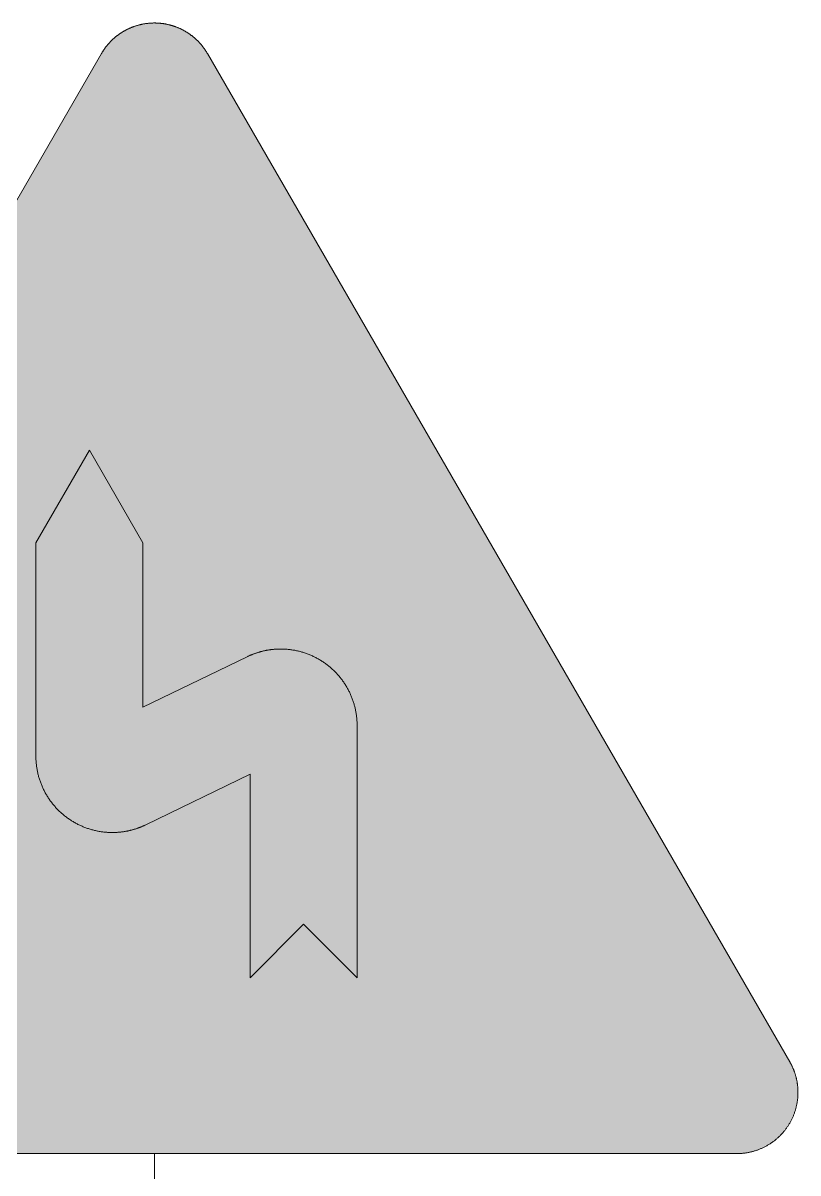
# Model space of a CAD drawing. Header units: metres. Extents: x -4.5 to 4.5, y -0.6 to 12.8.
# Drawn here: x -0.91 to 4.45, y 4.87 to 12.83 of the extents above; entities that cross this region are included whole.
import ezdxf

# ---------------------------------------------------------------- set-up
doc = ezdxf.new("R2010")
doc.units = ezdxf.units.M

msp = doc.modelspace()

# ---------------------------------------------------------------- hatches: boundary and pattern name
at = {"lineweight": 5, "true_color": 0xf1f0eb}
msp.add_hatch(color=7, dxfattribs=at).paths.add_polyline_path([(-4.029261, 5.000027), (-4.034526, 5.000048), (-4.039785, 5.000126), (-4.045041, 5.000279), (-4.0503, 5.000507), (-4.055481, 5.00081), (-4.06074, 5.001191), (-4.065921, 5.001572), (-4.071102, 5.002031), (-4.076283, 5.00264), (-4.081467, 5.003249), (-4.086648, 5.003858), (-4.091829, 5.00462), (-4.096935, 5.00546), (-4.102041, 5.006297), (-4.107144, 5.007212), (-4.11225, 5.008202), (-4.117356, 5.00927), (-4.122384, 5.010335), (-4.127415, 5.011556), (-4.132443, 5.012774), (-4.137474, 5.01407), (-4.142502, 5.015441), (-4.147455, 5.016812), (-4.152408, 5.018261), (-4.157361, 5.01986), (-4.162239, 5.021384), (-4.167114, 5.023061), (-4.171992, 5.024813), (-4.176867, 5.026568), (-4.18167, 5.028395), (-4.18647, 5.0303), (-4.19127, 5.032205), (-4.195995, 5.034263), (-4.200795, 5.036321), (-4.205442, 5.038379), (-4.210167, 5.040587), (-4.214817, 5.042798), (-4.219464, 5.045084), (-4.224036, 5.047445), (-4.228608, 5.049884), (-4.23318, 5.052323), (-4.237677, 5.054837), (-4.242171, 5.057429), (-4.24659, 5.060096), (-4.251012, 5.062763), (-4.255431, 5.065505), (-4.259775, 5.068247), (-4.264116, 5.071145), (-4.26846, 5.07404), (-4.272729, 5.07701), (-4.27692, 5.079983), (-4.281111, 5.083106), (-4.285302, 5.086232), (-4.289415, 5.089355), (-4.293531, 5.092631), (-4.297569, 5.09591), (-4.301607, 5.099186), (-4.30557, 5.102615), (-4.309533, 5.106044), (-4.313418, 5.109548), (-4.317228, 5.113055), (-4.321116, 5.116634), (-4.324848, 5.120294), (-4.328583, 5.124026), (-4.332315, 5.127761), (-4.335975, 5.131571), (-4.339554, 5.135381), (-4.343061, 5.139191), (-4.346565, 5.143154), (-4.349994, 5.147039), (-4.353423, 5.151077), (-4.356699, 5.15504), (-4.360053, 5.159078), (-4.363254, 5.163194), (-4.366455, 5.167307), (-4.369578, 5.171498), (-4.372626, 5.175689), (-4.375599, 5.179958), (-4.378569, 5.184149), (-4.381464, 5.188493), (-4.384362, 5.192834), (-4.387104, 5.197178), (-4.389846, 5.201597), (-4.392591, 5.206019), (-4.39518, 5.210438), (-4.397772, 5.214932), (-4.400286, 5.219429), (-4.402725, 5.224001), (-4.405164, 5.228573), (-4.407525, 5.233145), (-4.409811, 5.237792), (-4.412022, 5.242442), (-4.41423, 5.247167), (-4.416366, 5.251814), (-4.418421, 5.256614), (-4.420404, 5.261339), (-4.422384, 5.266139), (-4.424214, 5.270939), (-4.426041, 5.275742), (-4.427871, 5.280617), (-4.429548, 5.285495), (-4.431225, 5.29037), (-4.432824, 5.295248), (-4.434348, 5.300201), (-4.435797, 5.305154), (-4.437243, 5.310182), (-4.438539, 5.315135), (-4.439835, 5.320166), (-4.441131, 5.325194), (-4.442274, 5.330225), (-4.443339, 5.335253), (-4.444407, 5.340359), (-4.445397, 5.345465), (-4.446312, 5.350568), (-4.447227, 5.355674), (-4.447989, 5.360855), (-4.448751, 5.365961), (-4.449435, 5.371142), (-4.450044, 5.376326), (-4.450578, 5.381507), (-4.451037, 5.386688), (-4.451493, 5.391869), (-4.451799, 5.397128), (-4.452102, 5.402309), (-4.45233, 5.407568), (-4.452483, 5.412824), (-4.452636, 5.418083), (-4.452636, 5.423339), (-4.452636, 5.426768), (-4.452561, 5.430275), (-4.452483, 5.433779), (-4.452408, 5.437208), (-4.452255, 5.440715), (-4.452102, 5.444219), (-4.451949, 5.447648), (-4.451721, 5.451152), (-4.451493, 5.454581), (-4.451187, 5.45801), (-4.450884, 5.461517), (-4.450578, 5.464946), (-4.450197, 5.468375), (-4.449816, 5.471804), (-4.449435, 5.475308), (-4.448979, 5.478737), (-4.44852, 5.482166), (-4.448064, 5.485595), (-4.44753, 5.488949), (-4.446921, 5.492378), (-4.446387, 5.495807), (-4.445778, 5.499236), (-4.445169, 5.502587), (-4.444482, 5.506016), (-4.443798, 5.50937), (-4.443036, 5.512799), (-4.442349, 5.516153), (-4.441587, 5.519504), (-4.44075, 5.522858), (-4.43991, 5.526209), (-4.439073, 5.529563), (-4.438158, 5.532917), (-4.437321, 5.536268), (-4.436328, 5.539544), (-4.435416, 5.542898), (-4.434423, 5.546174), (-4.433358, 5.549528), (-4.432368, 5.552804), (-4.4313, 5.55608), (-4.430157, 5.559356), (-4.429014, 5.562635), (-4.427871, 5.565833), (-4.426728, 5.569112), (-4.42551, 5.572388), (-4.424289, 5.575589), (-4.422993, 5.578787), (-4.421775, 5.582066), (-4.420404, 5.585264), (-4.419108, 5.58839), (-4.417737, 5.591591), (-4.416366, 5.594789), (-4.414917, 5.597915), (-4.413468, 5.601116), (-4.412022, 5.604239), (-4.410498, 5.607362), (-4.408974, 5.610488), (-4.40745, 5.613611), (-4.405848, 5.616659), (-4.404249, 5.619785), (-4.40265, 5.622833), (-4.400973, 5.625881), (-4.399371, 5.628929), (-4.397619, 5.631977), (-4.395942, 5.635025), (-0.366591, 12.613952), (-0.364887, 12.616925), (-0.363135, 12.619898), (-0.361305, 12.622868), (-0.359478, 12.625841), (-0.357648, 12.628811), (-0.355743, 12.631709), (-0.353838, 12.634604), (-0.351933, 12.637499), (-0.350028, 12.640394), (-0.348048, 12.643214), (-0.346065, 12.646109), (-0.344085, 12.648929), (-0.342027, 12.651749), (-0.339969, 12.654491), (-0.337911, 12.657311), (-0.335778, 12.660053), (-0.333645, 12.662798), (-0.331512, 12.665465), (-0.329379, 12.668207), (-0.327168, 12.670874), (-0.324957, 12.673541), (-0.322749, 12.676208), (-0.320538, 12.6788), (-0.318252, 12.681389), (-0.315966, 12.683981), (-0.31368, 12.686573), (-0.311319, 12.689087), (-0.308955, 12.691676), (-0.306594, 12.694115), (-0.304233, 12.696629), (-0.301794, 12.699146), (-0.299355, 12.701582), (-0.296916, 12.704021), (-0.294402, 12.706385), (-0.291963, 12.708821), (-0.289449, 12.711185), (-0.286935, 12.713546), (-0.284343, 12.715832), (-0.281754, 12.718196), (-0.279237, 12.720482), (-0.27657, 12.72269), (-0.273981, 12.724976), (-0.271314, 12.727187), (-0.268647, 12.729395), (-0.26598, 12.731606), (-0.263313, 12.733739), (-0.260568, 12.735872), (-0.257826, 12.738008), (-0.255084, 12.740141), (-0.252339, 12.742199), (-0.249519, 12.744254), (-0.246702, 12.746237), (-0.243882, 12.748295), (-0.241062, 12.750275), (-0.238167, 12.752255), (-0.235272, 12.75416), (-0.232374, 12.756065), (-0.229479, 12.75797), (-0.226584, 12.759875), (-0.223611, 12.761705), (-0.220641, 12.763535), (-0.217668, 12.765287), (-0.214698, 12.767114), (-0.211725, 12.768869), (-0.208677, 12.770543), (-0.205629, 12.772298), (-0.202581, 12.773972), (-0.199533, 12.775574), (-0.196485, 12.777251), (-0.193362, 12.77885), (-0.190236, 12.780374), (-0.187188, 12.781973), (-0.184065, 12.783497), (-0.180939, 12.784946), (-0.177741, 12.78647), (-0.174615, 12.787841), (-0.171492, 12.78929), (-0.168291, 12.790661), (-0.16509, 12.792032), (-0.161889, 12.793403), (-0.158691, 12.794699), (-0.15549, 12.795995), (-0.152289, 12.797213), (-0.149013, 12.798434), (-0.145812, 12.799652), (-0.142536, 12.800873), (-0.13926, 12.802016), (-0.135981, 12.803081), (-0.132705, 12.804224), (-0.129429, 12.805292), (-0.126153, 12.806357), (-0.122877, 12.80735), (-0.119523, 12.80834), (-0.116247, 12.80933), (-0.112893, 12.810245), (-0.109542, 12.81116), (-0.106263, 12.811997), (-0.102912, 12.812912), (-0.099558, 12.813674), (-0.096207, 12.814511), (-0.092778, 12.815273), (-0.089424, 12.816035), (-0.08607, 12.816722), (-0.082641, 12.817406), (-0.07929, 12.818093), (-0.075861, 12.818702), (-0.072507, 12.819311), (-0.069078, 12.819923), (-0.065649, 12.820454), (-0.06222, 12.820988), (-0.058791, 12.821447), (-0.055362, 12.821903), (-0.051933, 12.822359), (-0.048504, 12.822818), (-0.045075, 12.823199), (-0.041646, 12.823502), (-0.038142, 12.823883), (-0.034713, 12.824189), (-0.031284, 12.824417), (-0.027777, 12.824645), (-0.024348, 12.824876), (-0.020844, 12.825026), (-0.017415, 12.825257), (-0.013911, 12.825332), (-0.010482, 12.825485), (-0.006975, 12.82556), (-0.003471, 12.82556), (-0.000042, 12.82556), (0.003465, 12.82556), (0.006969, 12.82556), (0.010398, 12.825485), (0.013902, 12.825332), (0.017409, 12.825257), (0.020838, 12.825026), (0.024342, 12.824876), (0.027771, 12.824645), (0.0312, 12.824417), (0.034707, 12.824189), (0.038136, 12.823883), (0.041565, 12.823502), (0.045069, 12.823199), (0.048498, 12.822818), (0.051927, 12.822359), (0.055356, 12.821903), (0.058785, 12.821447), (0.062214, 12.820988), (0.065643, 12.820454), (0.069072, 12.819923), (0.072426, 12.819311), (0.075855, 12.818702), (0.079284, 12.818093), (0.082635, 12.817406), (0.086064, 12.816722), (0.089418, 12.816035), (0.092769, 12.815273), (0.096123, 12.814511), (0.099477, 12.813674), (0.102828, 12.812912), (0.106182, 12.811997), (0.109533, 12.81116), (0.112887, 12.810245), (0.116241, 12.80933), (0.119517, 12.80834), (0.122868, 12.80735), (0.126147, 12.806357), (0.129423, 12.805292), (0.132699, 12.804224), (0.135975, 12.803081), (0.139251, 12.802016), (0.14253, 12.800873), (0.145728, 12.799652), (0.149007, 12.798434), (0.152205, 12.797213), (0.155484, 12.795995), (0.158682, 12.794699), (0.161883, 12.793403), (0.165084, 12.792032), (0.168207, 12.790661), (0.171408, 12.78929), (0.174609, 12.787841), (0.177732, 12.78647), (0.180858, 12.784946), (0.183981, 12.783497), (0.187107, 12.781973), (0.19023, 12.780374), (0.193353, 12.77885), (0.196401, 12.777251), (0.199449, 12.775574), (0.202575, 12.773972), (0.205623, 12.772298), (0.208593, 12.770543), (0.211641, 12.768869), (0.214689, 12.767114), (0.217662, 12.765287), (0.220635, 12.763535), (0.223605, 12.761705), (0.2265, 12.759875), (0.229473, 12.75797), (0.232368, 12.756065), (0.235263, 12.75416), (0.238161, 12.752255), (0.240978, 12.750275), (0.243876, 12.748295), (0.246693, 12.746237), (0.249438, 12.744254), (0.252258, 12.742199), (0.255, 12.740141), (0.25782, 12.738008), (0.260562, 12.735872), (0.263229, 12.733739), (0.265974, 12.731606), (0.268641, 12.729395), (0.271308, 12.727187), (0.273897, 12.724976), (0.276564, 12.72269), (0.279156, 12.720482), (0.281745, 12.718196), (0.284337, 12.715832), (0.286851, 12.713546), (0.289443, 12.711185), (0.291957, 12.708821), (0.294396, 12.706385), (0.29691, 12.704021), (0.299349, 12.701582), (0.301788, 12.699146), (0.304149, 12.696629), (0.306588, 12.694115), (0.308949, 12.691676), (0.311313, 12.689087), (0.313599, 12.686573), (0.31596, 12.683981), (0.318246, 12.681389), (0.320457, 12.6788), (0.322743, 12.676208), (0.324951, 12.673541), (0.327162, 12.670874), (0.32937, 12.668207), (0.331506, 12.665465), (0.333639, 12.662798), (0.335772, 12.660053), (0.337905, 12.657311), (0.339963, 12.654491), (0.342021, 12.651749), (0.344001, 12.648929), (0.346059, 12.646109), (0.348039, 12.643214), (0.349944, 12.640394), (0.351927, 12.637499), (0.353832, 12.634604), (0.355737, 12.631709), (0.357564, 12.628811), (0.359469, 12.625841), (0.361299, 12.622868), (0.363051, 12.619898), (0.364881, 12.616925), (0.366558, 12.613877), (4.395909, 5.635025), (4.397613, 5.631977), (4.39929, 5.628929), (4.400967, 5.625881), (4.402641, 5.622833), (4.404243, 5.619785), (4.405842, 5.616659), (4.407444, 5.613611), (4.408968, 5.610488), (4.410492, 5.607362), (4.412016, 5.604239), (4.413462, 5.601116), (4.414911, 5.597915), (4.416282, 5.594789), (4.417731, 5.591591), (4.419102, 5.58839), (4.420398, 5.585264), (4.421691, 5.582066), (4.422987, 5.578787), (4.424283, 5.575589), (4.425501, 5.572388), (4.426722, 5.569112), (4.427865, 5.565833), (4.429008, 5.562635), (4.430151, 5.559356), (4.431216, 5.55608), (4.432284, 5.552804), (4.433352, 5.549528), (4.434342, 5.546174), (4.435332, 5.542898), (4.436322, 5.539544), (4.437237, 5.536268), (4.438152, 5.532917), (4.439067, 5.529563), (4.439904, 5.526209), (4.440741, 5.522858), (4.441503, 5.519504), (4.442265, 5.516153), (4.443027, 5.512799), (4.443714, 5.50937), (4.444476, 5.506016), (4.445085, 5.502587), (4.445772, 5.499236), (4.446306, 5.495807), (4.446915, 5.492378), (4.447449, 5.488949), (4.44798, 5.485595), (4.448514, 5.482166), (4.448973, 5.478737), (4.449354, 5.475308), (4.44981, 5.471804), (4.450191, 5.468375), (4.450572, 5.464946), (4.450878, 5.461517), (4.451181, 5.45801), (4.451409, 5.454581), (4.45164, 5.451152), (4.451868, 5.447648), (4.452096, 5.444219), (4.452249, 5.440715), (4.452324, 5.437208), (4.452477, 5.433779), (4.452552, 5.430275), (4.452552, 5.426768), (4.452552, 5.423339), (4.452552, 5.418083), (4.452477, 5.412824), (4.452324, 5.407568), (4.452096, 5.402309), (4.45179, 5.397128), (4.451409, 5.391869), (4.451028, 5.386688), (4.450497, 5.381507), (4.449963, 5.376326), (4.449354, 5.371142), (4.448667, 5.365961), (4.44798, 5.360855), (4.447143, 5.355674), (4.446306, 5.350568), (4.445391, 5.345465), (4.444401, 5.340359), (4.443333, 5.335253), (4.44219, 5.330225), (4.441047, 5.325194), (4.439829, 5.320166), (4.438533, 5.315135), (4.437162, 5.310182), (4.435788, 5.305154), (4.434264, 5.300201), (4.43274, 5.295248), (4.431141, 5.29037), (4.429542, 5.285495), (4.427787, 5.280617), (4.426035, 5.275742), (4.424208, 5.270939), (4.422303, 5.266139), (4.420398, 5.261339), (4.41834, 5.256614), (4.416282, 5.251814), (4.414149, 5.247167), (4.412016, 5.242442), (4.40973, 5.237792), (4.407444, 5.233145), (4.405158, 5.228573), (4.402719, 5.224001), (4.40028, 5.219429), (4.397766, 5.214932), (4.395174, 5.210438), (4.392507, 5.206019), (4.38984, 5.201597), (4.387098, 5.197178), (4.384278, 5.192834), (4.381458, 5.188493), (4.378563, 5.184149), (4.37559, 5.179958), (4.37262, 5.175689), (4.369494, 5.171498), (4.366371, 5.167307), (4.363248, 5.163194), (4.359969, 5.159078), (4.356693, 5.15504), (4.353417, 5.151077), (4.349988, 5.147039), (4.346559, 5.143154), (4.343055, 5.139191), (4.339548, 5.135381), (4.335966, 5.131571), (4.332309, 5.127761), (4.328577, 5.124026), (4.324842, 5.120294), (4.321107, 5.116634), (4.317222, 5.113055), (4.313412, 5.109548), (4.309449, 5.106044), (4.305564, 5.102615), (4.301526, 5.099186), (4.297563, 5.09591), (4.293525, 5.092631), (4.289409, 5.089355), (4.285293, 5.086232), (4.281102, 5.083106), (4.276911, 5.079983), (4.272645, 5.07701), (4.268379, 5.07404), (4.26411, 5.071145), (4.259766, 5.068247), (4.255425, 5.065505), (4.251003, 5.062763), (4.246584, 5.060096), (4.242165, 5.057429), (4.237668, 5.054837), (4.233174, 5.052323), (4.228602, 5.049884), (4.22403, 5.047445), (4.21938, 5.045084), (4.214808, 5.042798), (4.210161, 5.040587), (4.205436, 5.038379), (4.200711, 5.036321), (4.195989, 5.034263), (4.191264, 5.032205), (4.186464, 5.0303), (4.181661, 5.028395), (4.176861, 5.026568), (4.171986, 5.024813), (4.167108, 5.023061), (4.16223, 5.021384), (4.157277, 5.01986), (4.152402, 5.018261), (4.147449, 5.016812), (4.142418, 5.015441), (4.137465, 5.01407), (4.132437, 5.012774), (4.127409, 5.011556), (4.122378, 5.010335), (4.117272, 5.00927), (4.112244, 5.008202), (4.107138, 5.007212), (4.102032, 5.006297), (4.096929, 5.00546), (4.091745, 5.00462), (4.086642, 5.003858), (4.081458, 5.003249), (4.076277, 5.00264), (4.071096, 5.002031), (4.065915, 5.001572), (4.060656, 5.001191), (4.055475, 5.00081), (4.050216, 5.000507), (4.045035, 5.000279), (4.039779, 5.000126), (4.03452, 5.000048), (4.029261, 4.999973)])
at = {"lineweight": 5, "true_color": 0xac3020}
h = msp.add_hatch(color=24, dxfattribs=at)
h.paths.add_polyline_path([(-4.029261, 5.158775), (-4.036128, 5.15885), (-4.042908, 5.159078), (-4.049613, 5.159537), (-4.056321, 5.160068), (-4.063026, 5.16083), (-4.069578, 5.161823), (-4.076133, 5.162888), (-4.08261, 5.164109), (-4.089009, 5.16548), (-4.095411, 5.167079), (-4.101735, 5.168756), (-4.107984, 5.170661), (-4.114155, 5.172641), (-4.120251, 5.174777), (-4.126272, 5.177063), (-4.13229, 5.179499), (-4.138158, 5.182091), (-4.144026, 5.184833), (-4.149741, 5.187653), (-4.155381, 5.190701), (-4.161018, 5.193827), (-4.166505, 5.197025), (-4.171914, 5.200454), (-4.177248, 5.203961), (-4.182432, 5.207543), (-4.187613, 5.211275), (-4.192641, 5.215163), (-4.197594, 5.219201), (-4.202472, 5.223239), (-4.207197, 5.227505), (-4.211844, 5.231774), (-4.216341, 5.236268), (-4.220835, 5.240765), (-4.225104, 5.245412), (-4.22937, 5.250215), (-4.233486, 5.255015), (-4.237446, 5.259968), (-4.241334, 5.264996), (-4.245066, 5.270177), (-4.248648, 5.275436), (-4.252155, 5.280695), (-4.255584, 5.286104), (-4.258782, 5.291666), (-4.261908, 5.297228), (-4.264956, 5.302868), (-4.267776, 5.308658), (-4.270518, 5.314451), (-4.27311, 5.320319), (-4.275546, 5.326337), (-4.277832, 5.332358), (-4.279968, 5.338454), (-4.281948, 5.344625), (-4.283853, 5.350874), (-4.28553, 5.357198), (-4.287129, 5.3636), (-4.2885, 5.369999), (-4.289721, 5.376476), (-4.290864, 5.383031), (-4.291779, 5.389661), (-4.292541, 5.396288), (-4.293072, 5.402996), (-4.293531, 5.409701), (-4.293759, 5.416481), (-4.293912, 5.423339), (-4.293834, 5.425475), (-4.293834, 5.427683), (-4.293834, 5.429816), (-4.293759, 5.432027), (-4.293684, 5.43416), (-4.293531, 5.436371), (-4.293453, 5.438504), (-4.293303, 5.440715), (-4.29315, 5.442848), (-4.292997, 5.445056), (-4.292769, 5.447192), (-4.292616, 5.449325), (-4.292388, 5.451458), (-4.29216, 5.453669), (-4.291854, 5.455802), (-4.291626, 5.457935), (-4.29132, 5.460068), (-4.291017, 5.462201), (-4.290711, 5.464337), (-4.29033, 5.46647), (-4.289949, 5.468603), (-4.289568, 5.470736), (-4.289187, 5.472869), (-4.288806, 5.475005), (-4.28835, 5.477138), (-4.287891, 5.479196), (-4.287435, 5.481329), (-4.286976, 5.483462), (-4.286445, 5.48552), (-4.285911, 5.487653), (-4.285377, 5.489711), (-4.284843, 5.491769), (-4.284309, 5.493902), (-4.2837, 5.49596), (-4.283091, 5.498015), (-4.282482, 5.500073), (-4.281873, 5.502206), (-4.281186, 5.504264), (-4.280499, 5.506247), (-4.279815, 5.508302), (-4.279128, 5.51036), (-4.278444, 5.512418), (-4.277682, 5.514476), (-4.27692, 5.516456), (-4.276158, 5.518514), (-4.275396, 5.520494), (-4.274556, 5.522477), (-4.273719, 5.524535), (-4.272879, 5.526515), (-4.272042, 5.528495), (-4.271205, 5.530478), (-4.27029, 5.532458), (-4.269375, 5.534441), (-4.26846, 5.536346), (-4.267545, 5.538326), (-4.266633, 5.540306), (-4.26564, 5.542211), (-4.26465, 5.544194), (-4.26366, 5.546099), (-4.26267, 5.548004), (-4.261602, 5.549909), (-4.260537, 5.551814), (-4.259469, 5.553719), (-4.258401, 5.555624), (-0.229092, 12.534575), (-0.22689, 12.538364), (-0.224604, 12.542096), (-0.22224, 12.545831), (-0.219801, 12.549488), (-0.217365, 12.553145), (-0.214773, 12.556727), (-0.212259, 12.560231), (-0.209592, 12.563738), (-0.206925, 12.567167), (-0.20418, 12.570518), (-0.201363, 12.573872), (-0.198543, 12.577148), (-0.195648, 12.580349), (-0.192675, 12.58355), (-0.189702, 12.586673), (-0.186654, 12.589721), (-0.183606, 12.592769), (-0.180483, 12.595742), (-0.177282, 12.598637), (-0.174081, 12.601457), (-0.170805, 12.604277), (-0.167529, 12.607019), (-0.164175, 12.609761), (-0.160824, 12.612353), (-0.157395, 12.614945), (-0.153888, 12.617459), (-0.150384, 12.619898), (-0.14688, 12.622334), (-0.143298, 12.624698), (-0.139641, 12.626984), (-0.135981, 12.629192), (-0.132324, 12.631403), (-0.128592, 12.633461), (-0.124782, 12.635519), (-0.121047, 12.637499), (-0.117162, 12.639479), (-0.113352, 12.641309), (-0.109464, 12.643139), (-0.105501, 12.644891), (-0.101616, 12.646568), (-0.097578, 12.648167), (-0.093615, 12.649691), (-0.089577, 12.651215), (-0.085539, 12.652664), (-0.081423, 12.653957), (-0.077307, 12.655253), (-0.073194, 12.656474), (-0.069078, 12.657692), (-0.064887, 12.65876), (-0.060696, 12.659825), (-0.05643, 12.66074), (-0.052239, 12.661655), (-0.04797, 12.662492), (-0.043704, 12.663179), (-0.03936, 12.663863), (-0.035094, 12.664475), (-0.03075, 12.665006), (-0.026406, 12.66554), (-0.021987, 12.665921), (-0.017643, 12.666227), (-0.013224, 12.66653), (-0.00888, 12.666683), (-0.004461, 12.666761), (-0.000042, 12.666836), (0.004377, 12.666761), (0.008799, 12.666683), (0.013218, 12.66653), (0.017637, 12.666227), (0.021981, 12.665921), (0.026325, 12.66554), (0.030666, 12.665006), (0.03501, 12.664475), (0.039354, 12.663863), (0.04362, 12.663179), (0.047889, 12.662492), (0.052155, 12.661655), (0.056424, 12.66074), (0.060615, 12.659825), (0.064881, 12.65876), (0.068997, 12.657692), (0.073188, 12.656474), (0.077301, 12.655253), (0.081417, 12.653957), (0.08553, 12.652664), (0.089571, 12.651215), (0.093609, 12.649691), (0.097572, 12.648167), (0.101532, 12.646568), (0.105495, 12.644891), (0.109458, 12.643139), (0.113343, 12.641309), (0.117153, 12.639479), (0.120963, 12.637499), (0.124773, 12.635519), (0.128583, 12.633461), (0.132243, 12.631403), (0.135975, 12.629192), (0.139632, 12.626984), (0.143214, 12.624698), (0.146796, 12.622334), (0.150378, 12.619898), (0.153882, 12.617459), (0.157311, 12.614945), (0.16074, 12.612353), (0.164169, 12.609761), (0.167523, 12.607019), (0.170799, 12.604277), (0.174075, 12.601457), (0.177276, 12.598637), (0.180477, 12.595742), (0.1836, 12.592769), (0.186648, 12.589721), (0.189696, 12.586673), (0.192669, 12.58355), (0.195639, 12.580349), (0.198537, 12.577148), (0.201354, 12.573872), (0.204174, 12.570518), (0.206919, 12.567167), (0.209586, 12.563738), (0.212253, 12.560231), (0.214842, 12.556727), (0.217356, 12.553145), (0.219795, 12.549488), (0.222234, 12.545831), (0.224595, 12.542096), (0.226881, 12.538364), (0.229167, 12.534554), (4.258443, 5.555651), (4.259463, 5.553719), (4.260528, 5.551814), (4.261596, 5.549909), (4.262664, 5.548004), (4.263654, 5.546099), (4.264644, 5.544194), (4.265634, 5.542211), (4.266549, 5.540306), (4.267539, 5.538326), (4.268454, 5.536346), (4.269369, 5.534441), (4.270284, 5.532458), (4.271196, 5.530478), (4.272036, 5.528495), (4.272873, 5.526515), (4.273713, 5.524535), (4.27455, 5.522477), (4.275312, 5.520494), (4.276149, 5.518514), (4.276911, 5.516456), (4.277673, 5.514476), (4.27836, 5.512418), (4.279122, 5.51036), (4.279809, 5.508302), (4.280493, 5.506247), (4.28118, 5.504264), (4.281789, 5.502206), (4.282476, 5.500073), (4.283085, 5.498015), (4.283694, 5.49596), (4.284228, 5.493902), (4.284837, 5.491769), (4.285371, 5.489711), (4.285905, 5.487653), (4.286436, 5.48552), (4.286895, 5.483462), (4.287429, 5.481329), (4.287885, 5.479196), (4.288341, 5.477138), (4.288722, 5.475005), (4.289181, 5.472869), (4.289562, 5.470736), (4.289943, 5.468603), (4.290324, 5.46647), (4.290627, 5.464337), (4.290933, 5.462201), (4.291239, 5.460068), (4.291542, 5.457935), (4.291848, 5.455802), (4.292076, 5.453669), (4.292304, 5.451458), (4.292532, 5.449325), (4.292763, 5.447192), (4.292913, 5.445056), (4.293144, 5.442848), (4.293294, 5.440715), (4.293372, 5.438504), (4.293525, 5.436371), (4.2936, 5.43416), (4.293675, 5.432027), (4.293753, 5.429816), (4.293828, 5.427683), (4.293828, 5.425475), (4.293828, 5.423339), (4.293753, 5.416481), (4.293525, 5.409701), (4.293066, 5.402996), (4.292457, 5.396288), (4.291695, 5.389661), (4.29078, 5.383031), (4.289715, 5.376476), (4.288494, 5.369999), (4.287048, 5.3636), (4.285524, 5.357198), (4.283769, 5.350874), (4.281942, 5.344625), (4.279959, 5.338454), (4.277751, 5.332358), (4.275465, 5.326337), (4.273026, 5.320319), (4.270434, 5.314451), (4.267767, 5.308658), (4.264872, 5.302868), (4.261902, 5.297228), (4.258776, 5.291666), (4.2555, 5.286104), (4.252146, 5.280695), (4.248642, 5.275436), (4.24506, 5.270177), (4.24125, 5.264996), (4.23744, 5.259968), (4.233402, 5.255015), (4.229286, 5.250215), (4.225095, 5.245412), (4.220754, 5.240765), (4.216332, 5.236268), (4.211838, 5.231774), (4.207188, 5.227505), (4.202388, 5.223239), (4.197588, 5.219201), (4.192635, 5.215163), (4.187529, 5.211275), (4.182423, 5.207543), (4.177167, 5.203961), (4.171833, 5.200454), (4.166421, 5.197025), (4.160937, 5.193827), (4.155372, 5.190701), (4.149735, 5.187653), (4.143942, 5.184833), (4.138152, 5.182091), (4.132284, 5.179499), (4.126266, 5.177063), (4.120245, 5.174777), (4.114149, 5.172641), (4.107978, 5.170661), (4.101729, 5.168756), (4.095405, 5.167079), (4.089003, 5.16548), (4.082601, 5.164109), (4.076124, 5.162888), (4.069572, 5.161823), (4.062942, 5.16083), (4.056312, 5.160068), (4.049607, 5.159537), (4.042902, 5.159078), (4.036119, 5.15885), (4.029261, 5.158775)])
h.paths.add_polyline_path([(-3.11268, 5.952527), (0.000015, 11.34395), (3.112755, 5.952527)], flags=16)
at = {"lineweight": 5, "true_color": 0x2a292a}
msp.add_hatch(color=250, dxfattribs=at).paths.add_polyline_path([(1.402308, 6.217109), (1.402308, 7.963358), (1.402191, 7.969868), (1.402116, 7.976498), (1.401885, 7.98305), (1.401582, 7.989527), (1.401276, 7.996082), (1.40082, 8.002634), (1.400286, 8.009111), (1.399677, 8.015588), (1.39899, 8.02214), (1.398228, 8.028542), (1.397391, 8.035019), (1.396476, 8.041496), (1.395486, 8.047898), (1.394418, 8.054297), (1.393275, 8.060699), (1.391979, 8.067023), (1.390686, 8.073425), (1.389312, 8.079749), (1.387866, 8.085998), (1.386342, 8.092322), (1.384665, 8.098571), (1.382988, 8.104817), (1.381236, 8.111066), (1.379406, 8.11724), (1.377501, 8.123411), (1.375521, 8.129507), (1.373463, 8.135678), (1.37133, 8.141774), (1.369044, 8.147795), (1.366758, 8.153816), (1.364397, 8.159834), (1.362033, 8.165855), (1.359519, 8.171798), (1.356927, 8.177666), (1.35426, 8.183609), (1.351518, 8.189399), (1.348776, 8.195267), (1.345878, 8.20106), (1.342983, 8.206775), (1.339935, 8.21249), (1.336887, 8.218205), (1.333686, 8.223842), (1.330488, 8.229404), (1.327209, 8.235044), (1.323858, 8.240531), (1.320429, 8.246018), (1.316922, 8.251502), (1.313343, 8.256914), (1.309761, 8.262248), (1.306026, 8.267582), (1.302294, 8.272916), (1.298484, 8.278172), (1.294521, 8.283356), (1.290558, 8.288537), (1.28652, 8.293643), (1.282482, 8.298671), (1.278291, 8.303699), (1.274022, 8.308652), (1.269756, 8.313605), (1.265412, 8.318483), (1.260993, 8.323283), (1.256496, 8.328083), (1.251924, 8.332808), (1.247277, 8.337533), (1.242627, 8.342105), (1.237905, 8.346677), (1.233102, 8.351174), (1.228302, 8.355593), (1.223427, 8.359937), (1.218474, 8.364278), (1.213521, 8.368469), (1.20849, 8.37266), (1.203384, 8.376776), (1.198281, 8.380814), (1.193175, 8.384777), (1.187916, 8.388662), (1.18266, 8.392472), (1.177401, 8.396282), (1.172067, 8.399942), (1.166733, 8.403599), (1.161324, 8.407181), (1.155837, 8.41061), (1.15035, 8.414039), (1.144788, 8.41739), (1.139226, 8.420744), (1.133661, 8.423945), (1.127946, 8.427068), (1.122309, 8.430191), (1.116594, 8.433164), (1.110801, 8.436137), (1.105011, 8.438954), (1.099221, 8.441774), (1.093353, 8.444519), (1.087485, 8.447108), (1.081542, 8.4497), (1.075599, 8.452214), (1.069653, 8.454653), (1.063635, 8.457014), (1.057614, 8.4593), (1.051518, 8.461511), (1.045422, 8.463644), (1.039326, 8.465702), (1.033155, 8.467682), (1.026981, 8.469587), (1.02081, 8.471492), (1.014639, 8.473244), (1.00839, 8.474921), (1.002066, 8.476523), (0.995817, 8.478047), (0.989493, 8.479571), (0.983166, 8.480942), (0.976842, 8.482238), (0.970443, 8.483456), (0.964041, 8.484599), (0.957639, 8.485667), (0.95124, 8.486657), (0.944838, 8.487647), (0.938361, 8.488484), (0.931884, 8.489246), (0.925407, 8.489933), (0.91893, 8.490467), (0.912378, 8.491001), (0.905901, 8.491457), (0.899346, 8.491838), (0.892794, 8.492144), (0.886242, 8.492294), (0.879687, 8.492447), (0.873135, 8.492525), (0.869325, 8.492447), (0.86559, 8.492447), (0.861858, 8.492372), (0.858123, 8.492294), (0.854388, 8.492144), (0.850656, 8.491991), (0.846921, 8.491838), (0.843189, 8.49161), (0.839454, 8.491382), (0.835719, 8.491151), (0.831987, 8.490923), (0.828252, 8.49062), (0.82452, 8.490239), (0.82086, 8.489933), (0.817128, 8.489552), (0.813393, 8.489096), (0.809661, 8.488715), (0.806001, 8.488256), (0.802269, 8.487722), (0.798612, 8.487191), (0.794952, 8.486657), (0.79122, 8.486123), (0.787563, 8.485514), (0.783903, 8.484905), (0.780171, 8.484293), (0.776514, 8.483609), (0.772854, 8.482922), (0.769197, 8.482238), (0.76554, 8.481476), (0.761958, 8.480714), (0.758301, 8.479874), (0.754644, 8.479037), (0.751062, 8.478197), (0.747405, 8.47736), (0.743823, 8.476445), (0.740166, 8.47553), (0.736584, 8.474618), (0.733002, 8.473625), (0.72942, 8.472635), (0.725841, 8.47157), (0.722259, 8.470577), (0.718677, 8.469434), (0.715095, 8.468369), (0.711513, 8.467226), (0.708009, 8.466083), (0.704427, 8.46494), (0.700923, 8.463719), (0.697416, 8.462501), (0.693912, 8.461205), (0.690408, 8.459987), (0.686901, 8.458691), (0.683397, 8.45732), (0.67989, 8.455949), (0.676461, 8.454575), (0.672957, 8.453204), (0.669528, 8.451758), (0.666099, 8.450309), (0.66267, 8.44886), (0.659241, 8.447336), (0.655812, 8.445812), (0.652383, 8.444288), (0.648954, 8.442689), (0.6456, 8.44109), (0.642249, 8.439488), (-0.079359, 8.089577), (-0.079359, 9.226787), (-0.449775, 9.868358), (-0.820194, 9.226787), (-0.820194, 7.751693), (-0.820182, 7.745078), (-0.820029, 7.738526), (-0.819876, 7.731971), (-0.819573, 7.725419), (-0.819192, 7.718864), (-0.818733, 7.712387), (-0.818277, 7.705835), (-0.817668, 7.699358), (-0.816981, 7.692881), (-0.816219, 7.686404), (-0.815382, 7.679927), (-0.814467, 7.673525), (-0.813399, 7.667126), (-0.812334, 7.660724), (-0.811191, 7.654325), (-0.80997, 7.647923), (-0.808677, 7.641599), (-0.807303, 7.635275), (-0.805779, 7.628948), (-0.804255, 7.622702), (-0.802656, 7.616453), (-0.800979, 7.610204), (-0.799227, 7.603955), (-0.797322, 7.597784), (-0.795417, 7.59161), (-0.793437, 7.585439), (-0.791379, 7.579343), (-0.789246, 7.573247), (-0.787035, 7.567151), (-0.784749, 7.56113), (-0.782388, 7.555112), (-0.779949, 7.549169), (-0.777435, 7.543223), (-0.774843, 7.53728), (-0.772176, 7.531412), (-0.769509, 7.525547), (-0.766689, 7.519754), (-0.763794, 7.513964), (-0.760899, 7.508171), (-0.757851, 7.502456), (-0.754803, 7.496819), (-0.751677, 7.491179), (-0.748401, 7.485542), (-0.745125, 7.479977), (-0.741771, 7.474415), (-0.738342, 7.468928), (-0.734838, 7.463519), (-0.731334, 7.45811), (-0.727674, 7.452698), (-0.724017, 7.447364), (-0.720207, 7.442108), (-0.716397, 7.436849), (-0.712512, 7.431668), (-0.708549, 7.426487), (-0.704511, 7.421381), (-0.700395, 7.416275), (-0.696204, 7.411247), (-0.692013, 7.406294), (-0.687669, 7.401341), (-0.683328, 7.396463), (-0.678906, 7.391663), (-0.674412, 7.386863), (-0.66984, 7.382138), (-0.665268, 7.377488), (-0.660543, 7.372841), (-0.655818, 7.368269), (-0.651018, 7.363772), (-0.646218, 7.359353), (-0.64134, 7.355009), (-0.636387, 7.350743), (-0.631434, 7.346477), (-0.626406, 7.342361), (-0.621375, 7.338245), (-0.616272, 7.334207), (-0.611088, 7.330244), (-0.605907, 7.326359), (-0.600651, 7.322474), (-0.595317, 7.318739), (-0.589983, 7.315004), (-0.584649, 7.311425), (-0.579237, 7.307843), (-0.57375, 7.304336), (-0.568266, 7.300907), (-0.562701, 7.297556), (-0.557139, 7.29428), (-0.551577, 7.291079), (-0.545937, 7.287878), (-0.540222, 7.28483), (-0.534507, 7.281857), (-0.528792, 7.278887), (-0.523002, 7.275992), (-0.517134, 7.273247), (-0.511344, 7.270505), (-0.505401, 7.267838), (-0.499533, 7.265246), (-0.49359, 7.262807), (-0.487569, 7.260371), (-0.481548, 7.258007), (-0.47553, 7.255721), (-0.469509, 7.253513), (-0.463413, 7.251302), (-0.457242, 7.249244), (-0.451146, 7.247264), (-0.444972, 7.245359), (-0.438801, 7.243529), (-0.432552, 7.241777), (-0.426303, 7.2401), (-0.420057, 7.238423), (-0.41373, 7.236899), (-0.407484, 7.235453), (-0.401157, 7.234082), (-0.394758, 7.232786), (-0.388434, 7.23149), (-0.382032, 7.230347), (-0.37563, 7.229279), (-0.369231, 7.228289), (-0.362754, 7.227374), (-0.356352, 7.226537), (-0.349875, 7.225775), (-0.343398, 7.225088), (-0.336846, 7.224479), (-0.330369, 7.223945), (-0.323814, 7.223489), (-0.317337, 7.223108), (-0.310785, 7.22288), (-0.304233, 7.222652), (-0.297603, 7.222499), (-0.291048, 7.222499), (-0.287316, 7.222499), (-0.283581, 7.222574), (-0.279849, 7.222574), (-0.276114, 7.222727), (-0.272304, 7.222802), (-0.268569, 7.222955), (-0.264837, 7.223108), (-0.261102, 7.223336), (-0.25737, 7.223564), (-0.253635, 7.223795), (-0.249978, 7.224098), (-0.246243, 7.224404), (-0.242511, 7.224707), (-0.238776, 7.225088), (-0.235041, 7.225469), (-0.231384, 7.22585), (-0.227652, 7.226309), (-0.223917, 7.226765), (-0.22026, 7.227224), (-0.216525, 7.227755), (-0.212868, 7.228289), (-0.209211, 7.228898), (-0.205476, 7.229432), (-0.201819, 7.230041), (-0.198162, 7.230728), (-0.194505, 7.231415), (-0.190845, 7.232099), (-0.187188, 7.232786), (-0.183531, 7.233548), (-0.179874, 7.23431), (-0.176217, 7.235072), (-0.172635, 7.235909), (-0.168978, 7.236749), (-0.165396, 7.237661), (-0.161739, 7.238576), (-0.158157, 7.239491), (-0.1545, 7.240406), (-0.150918, 7.241396), (-0.147336, 7.242386), (-0.143754, 7.243376), (-0.140172, 7.244444), (-0.136593, 7.245512), (-0.133086, 7.246655), (-0.129504, 7.247798), (-0.125925, 7.248941), (-0.122418, 7.250084), (-0.118914, 7.251302), (-0.115332, 7.25252), (-0.111828, 7.253741), (-0.108321, 7.255037), (-0.104817, 7.25633), (-0.10131, 7.257704), (-0.097881, 7.258997), (-0.094377, 7.260371), (-0.090948, 7.261817), (-0.087444, 7.263188), (-0.084015, 7.264712), (-0.080586, 7.266161), (-0.077157, 7.267685), (-0.073728, 7.269209), (-0.070299, 7.270733), (-0.066945, 7.272332), (-0.063516, 7.273934), (-0.060162, 7.275533), (0.661473, 7.625477), (0.661473, 6.217109), (1.031892, 6.587525)])

# ---------------------------------------------------------------- linework, layer by layer
at = {"lineweight": 9}
msp.add_line((0, 5), (0, 2.5), dxfattribs=at)
at = {"color": 7, "lineweight": 5, "true_color": 0xf1f0eb}
msp.add_lwpolyline([(-4.395942, 5.635025), (-0.366591, 12.613952), (-0.364887, 12.616925), (-0.363135, 12.619898), (-0.361305, 12.622868), (-0.359478, 12.625841), (-0.357648, 12.628811), (-0.355743, 12.631709), (-0.353838, 12.634604), (-0.351933, 12.637499), (-0.350028, 12.640394), (-0.348048, 12.643214), (-0.346065, 12.646109), (-0.344085, 12.648929), (-0.342027, 12.651749), (-0.339969, 12.654491), (-0.337911, 12.657311), (-0.335778, 12.660053), (-0.333645, 12.662798), (-0.331512, 12.665465), (-0.329379, 12.668207), (-0.327168, 12.670874), (-0.324957, 12.673541), (-0.322749, 12.676208), (-0.320538, 12.6788), (-0.318252, 12.681389), (-0.315966, 12.683981), (-0.31368, 12.686573), (-0.311319, 12.689087), (-0.308955, 12.691676), (-0.306594, 12.694115), (-0.304233, 12.696629), (-0.301794, 12.699146), (-0.299355, 12.701582), (-0.296916, 12.704021), (-0.294402, 12.706385), (-0.291963, 12.708821), (-0.289449, 12.711185), (-0.286935, 12.713546), (-0.284343, 12.715832), (-0.281754, 12.718196), (-0.279237, 12.720482), (-0.27657, 12.72269), (-0.273981, 12.724976), (-0.271314, 12.727187), (-0.268647, 12.729395), (-0.26598, 12.731606), (-0.263313, 12.733739), (-0.260568, 12.735872), (-0.257826, 12.738008), (-0.255084, 12.740141), (-0.252339, 12.742199), (-0.249519, 12.744254), (-0.246702, 12.746237), (-0.243882, 12.748295), (-0.241062, 12.750275), (-0.238167, 12.752255), (-0.235272, 12.75416), (-0.232374, 12.756065), (-0.229479, 12.75797), (-0.226584, 12.759875), (-0.223611, 12.761705), (-0.220641, 12.763535), (-0.217668, 12.765287), (-0.214698, 12.767114), (-0.211725, 12.768869), (-0.208677, 12.770543), (-0.205629, 12.772298), (-0.202581, 12.773972), (-0.199533, 12.775574), (-0.196485, 12.777251), (-0.193362, 12.77885), (-0.190236, 12.780374), (-0.187188, 12.781973), (-0.184065, 12.783497), (-0.180939, 12.784946), (-0.177741, 12.78647), (-0.174615, 12.787841), (-0.171492, 12.78929), (-0.168291, 12.790661), (-0.16509, 12.792032), (-0.161889, 12.793403), (-0.158691, 12.794699), (-0.15549, 12.795995), (-0.152289, 12.797213), (-0.149013, 12.798434), (-0.145812, 12.799652), (-0.142536, 12.800873), (-0.13926, 12.802016), (-0.135981, 12.803081), (-0.132705, 12.804224), (-0.129429, 12.805292), (-0.126153, 12.806357), (-0.122877, 12.80735), (-0.119523, 12.80834), (-0.116247, 12.80933), (-0.112893, 12.810245), (-0.109542, 12.81116), (-0.106263, 12.811997), (-0.102912, 12.812912), (-0.099558, 12.813674), (-0.096207, 12.814511), (-0.092778, 12.815273), (-0.089424, 12.816035), (-0.08607, 12.816722), (-0.082641, 12.817406), (-0.07929, 12.818093), (-0.075861, 12.818702), (-0.072507, 12.819311), (-0.069078, 12.819923), (-0.065649, 12.820454), (-0.06222, 12.820988), (-0.058791, 12.821447), (-0.055362, 12.821903), (-0.051933, 12.822359), (-0.048504, 12.822818), (-0.045075, 12.823199), (-0.041646, 12.823502), (-0.038142, 12.823883), (-0.034713, 12.824189), (-0.031284, 12.824417), (-0.027777, 12.824645), (-0.024348, 12.824876), (-0.020844, 12.825026), (-0.017415, 12.825257), (-0.013911, 12.825332), (-0.010482, 12.825485), (-0.006975, 12.82556), (-0.003471, 12.82556), (-0.000042, 12.82556), (0.003465, 12.82556), (0.006969, 12.82556), (0.010398, 12.825485), (0.013902, 12.825332), (0.017409, 12.825257), (0.020838, 12.825026), (0.024342, 12.824876), (0.027771, 12.824645), (0.0312, 12.824417), (0.034707, 12.824189), (0.038136, 12.823883), (0.041565, 12.823502), (0.045069, 12.823199), (0.048498, 12.822818), (0.051927, 12.822359), (0.055356, 12.821903), (0.058785, 12.821447), (0.062214, 12.820988), (0.065643, 12.820454), (0.069072, 12.819923), (0.072426, 12.819311), (0.075855, 12.818702), (0.079284, 12.818093), (0.082635, 12.817406), (0.086064, 12.816722), (0.089418, 12.816035), (0.092769, 12.815273), (0.096123, 12.814511), (0.099477, 12.813674), (0.102828, 12.812912), (0.106182, 12.811997), (0.109533, 12.81116), (0.112887, 12.810245), (0.116241, 12.80933), (0.119517, 12.80834), (0.122868, 12.80735), (0.126147, 12.806357), (0.129423, 12.805292), (0.132699, 12.804224), (0.135975, 12.803081), (0.139251, 12.802016), (0.14253, 12.800873), (0.145728, 12.799652), (0.149007, 12.798434), (0.152205, 12.797213), (0.155484, 12.795995), (0.158682, 12.794699), (0.161883, 12.793403), (0.165084, 12.792032), (0.168207, 12.790661), (0.171408, 12.78929), (0.174609, 12.787841), (0.177732, 12.78647), (0.180858, 12.784946), (0.183981, 12.783497), (0.187107, 12.781973), (0.19023, 12.780374), (0.193353, 12.77885), (0.196401, 12.777251), (0.199449, 12.775574), (0.202575, 12.773972), (0.205623, 12.772298), (0.208593, 12.770543), (0.211641, 12.768869), (0.214689, 12.767114), (0.217662, 12.765287), (0.220635, 12.763535), (0.223605, 12.761705), (0.2265, 12.759875), (0.229473, 12.75797), (0.232368, 12.756065), (0.235263, 12.75416), (0.238161, 12.752255), (0.240978, 12.750275), (0.243876, 12.748295), (0.246693, 12.746237), (0.249438, 12.744254), (0.252258, 12.742199), (0.255, 12.740141), (0.25782, 12.738008), (0.260562, 12.735872), (0.263229, 12.733739), (0.265974, 12.731606), (0.268641, 12.729395), (0.271308, 12.727187), (0.273897, 12.724976), (0.276564, 12.72269), (0.279156, 12.720482), (0.281745, 12.718196), (0.284337, 12.715832), (0.286851, 12.713546), (0.289443, 12.711185), (0.291957, 12.708821), (0.294396, 12.706385), (0.29691, 12.704021), (0.299349, 12.701582), (0.301788, 12.699146), (0.304149, 12.696629), (0.306588, 12.694115), (0.308949, 12.691676), (0.311313, 12.689087), (0.313599, 12.686573), (0.31596, 12.683981), (0.318246, 12.681389), (0.320457, 12.6788), (0.322743, 12.676208), (0.324951, 12.673541), (0.327162, 12.670874), (0.32937, 12.668207), (0.331506, 12.665465), (0.333639, 12.662798), (0.335772, 12.660053), (0.337905, 12.657311), (0.339963, 12.654491), (0.342021, 12.651749), (0.344001, 12.648929), (0.346059, 12.646109), (0.348039, 12.643214), (0.349944, 12.640394), (0.351927, 12.637499), (0.353832, 12.634604), (0.355737, 12.631709), (0.357564, 12.628811), (0.359469, 12.625841), (0.361299, 12.622868), (0.363051, 12.619898), (0.364881, 12.616925), (0.366558, 12.613877), (4.395909, 5.635025), (4.397613, 5.631977), (4.39929, 5.628929), (4.400967, 5.625881), (4.402641, 5.622833), (4.404243, 5.619785), (4.405842, 5.616659), (4.407444, 5.613611), (4.408968, 5.610488), (4.410492, 5.607362), (4.412016, 5.604239), (4.413462, 5.601116), (4.414911, 5.597915), (4.416282, 5.594789), (4.417731, 5.591591), (4.419102, 5.58839), (4.420398, 5.585264), (4.421691, 5.582066), (4.422987, 5.578787), (4.424283, 5.575589), (4.425501, 5.572388), (4.426722, 5.569112), (4.427865, 5.565833), (4.429008, 5.562635), (4.430151, 5.559356), (4.431216, 5.55608), (4.432284, 5.552804), (4.433352, 5.549528), (4.434342, 5.546174), (4.435332, 5.542898), (4.436322, 5.539544), (4.437237, 5.536268), (4.438152, 5.532917), (4.439067, 5.529563), (4.439904, 5.526209), (4.440741, 5.522858), (4.441503, 5.519504), (4.442265, 5.516153), (4.443027, 5.512799), (4.443714, 5.50937), (4.444476, 5.506016), (4.445085, 5.502587), (4.445772, 5.499236), (4.446306, 5.495807), (4.446915, 5.492378), (4.447449, 5.488949), (4.44798, 5.485595), (4.448514, 5.482166), (4.448973, 5.478737), (4.449354, 5.475308), (4.44981, 5.471804), (4.450191, 5.468375), (4.450572, 5.464946), (4.450878, 5.461517), (4.451181, 5.45801), (4.451409, 5.454581), (4.45164, 5.451152), (4.451868, 5.447648), (4.452096, 5.444219), (4.452249, 5.440715), (4.452324, 5.437208), (4.452477, 5.433779), (4.452552, 5.430275), (4.452552, 5.426768), (4.452552, 5.423339), (4.452552, 5.418083), (4.452477, 5.412824), (4.452324, 5.407568), (4.452096, 5.402309), (4.45179, 5.397128), (4.451409, 5.391869), (4.451028, 5.386688), (4.450497, 5.381507), (4.449963, 5.376326), (4.449354, 5.371142), (4.448667, 5.365961), (4.44798, 5.360855), (4.447143, 5.355674), (4.446306, 5.350568), (4.445391, 5.345465), (4.444401, 5.340359), (4.443333, 5.335253), (4.44219, 5.330225), (4.441047, 5.325194), (4.439829, 5.320166), (4.438533, 5.315135), (4.437162, 5.310182), (4.435788, 5.305154), (4.434264, 5.300201), (4.43274, 5.295248), (4.431141, 5.29037), (4.429542, 5.285495), (4.427787, 5.280617), (4.426035, 5.275742), (4.424208, 5.270939), (4.422303, 5.266139), (4.420398, 5.261339), (4.41834, 5.256614), (4.416282, 5.251814), (4.414149, 5.247167), (4.412016, 5.242442), (4.40973, 5.237792), (4.407444, 5.233145), (4.405158, 5.228573), (4.402719, 5.224001), (4.40028, 5.219429), (4.397766, 5.214932), (4.395174, 5.210438), (4.392507, 5.206019), (4.38984, 5.201597), (4.387098, 5.197178), (4.384278, 5.192834), (4.381458, 5.188493), (4.378563, 5.184149), (4.37559, 5.179958), (4.37262, 5.175689), (4.369494, 5.171498), (4.366371, 5.167307), (4.363248, 5.163194), (4.359969, 5.159078), (4.356693, 5.15504), (4.353417, 5.151077), (4.349988, 5.147039), (4.346559, 5.143154), (4.343055, 5.139191), (4.339548, 5.135381), (4.335966, 5.131571), (4.332309, 5.127761), (4.328577, 5.124026), (4.324842, 5.120294), (4.321107, 5.116634), (4.317222, 5.113055), (4.313412, 5.109548), (4.309449, 5.106044), (4.305564, 5.102615), (4.301526, 5.099186), (4.297563, 5.09591), (4.293525, 5.092631), (4.289409, 5.089355), (4.285293, 5.086232), (4.281102, 5.083106), (4.276911, 5.079983), (4.272645, 5.07701), (4.268379, 5.07404), (4.26411, 5.071145), (4.259766, 5.068247), (4.255425, 5.065505), (4.251003, 5.062763), (4.246584, 5.060096), (4.242165, 5.057429), (4.237668, 5.054837), (4.233174, 5.052323), (4.228602, 5.049884), (4.22403, 5.047445), (4.21938, 5.045084), (4.214808, 5.042798), (4.210161, 5.040587), (4.205436, 5.038379), (4.200711, 5.036321), (4.195989, 5.034263), (4.191264, 5.032205), (4.186464, 5.0303), (4.181661, 5.028395), (4.176861, 5.026568), (4.171986, 5.024813), (4.167108, 5.023061), (4.16223, 5.021384), (4.157277, 5.01986), (4.152402, 5.018261), (4.147449, 5.016812), (4.142418, 5.015441), (4.137465, 5.01407), (4.132437, 5.012774), (4.127409, 5.011556), (4.122378, 5.010335), (4.117272, 5.00927), (4.112244, 5.008202), (4.107138, 5.007212), (4.102032, 5.006297), (4.096929, 5.00546), (4.091745, 5.00462), (4.086642, 5.003858), (4.081458, 5.003249), (4.076277, 5.00264), (4.071096, 5.002031), (4.065915, 5.001572), (4.060656, 5.001191), (4.055475, 5.00081), (4.050216, 5.000507), (4.045035, 5.000279), (4.039779, 5.000126), (4.03452, 5.000048), (4.029261, 4.999973), (-4.029261, 5.000027)], dxfattribs=at)
at = {"color": 250, "lineweight": 5, "true_color": 0x2a292a}
msp.add_lwpolyline([(1.402308, 6.217109), (1.402308, 7.963358), (1.402191, 7.969868), (1.402116, 7.976498), (1.401885, 7.98305), (1.401582, 7.989527), (1.401276, 7.996082), (1.40082, 8.002634), (1.400286, 8.009111), (1.399677, 8.015588), (1.39899, 8.02214), (1.398228, 8.028542), (1.397391, 8.035019), (1.396476, 8.041496), (1.395486, 8.047898), (1.394418, 8.054297), (1.393275, 8.060699), (1.391979, 8.067023), (1.390686, 8.073425), (1.389312, 8.079749), (1.387866, 8.085998), (1.386342, 8.092322), (1.384665, 8.098571), (1.382988, 8.104817), (1.381236, 8.111066), (1.379406, 8.11724), (1.377501, 8.123411), (1.375521, 8.129507), (1.373463, 8.135678), (1.37133, 8.141774), (1.369044, 8.147795), (1.366758, 8.153816), (1.364397, 8.159834), (1.362033, 8.165855), (1.359519, 8.171798), (1.356927, 8.177666), (1.35426, 8.183609), (1.351518, 8.189399), (1.348776, 8.195267), (1.345878, 8.20106), (1.342983, 8.206775), (1.339935, 8.21249), (1.336887, 8.218205), (1.333686, 8.223842), (1.330488, 8.229404), (1.327209, 8.235044), (1.323858, 8.240531), (1.320429, 8.246018), (1.316922, 8.251502), (1.313343, 8.256914), (1.309761, 8.262248), (1.306026, 8.267582), (1.302294, 8.272916), (1.298484, 8.278172), (1.294521, 8.283356), (1.290558, 8.288537), (1.28652, 8.293643), (1.282482, 8.298671), (1.278291, 8.303699), (1.274022, 8.308652), (1.269756, 8.313605), (1.265412, 8.318483), (1.260993, 8.323283), (1.256496, 8.328083), (1.251924, 8.332808), (1.247277, 8.337533), (1.242627, 8.342105), (1.237905, 8.346677), (1.233102, 8.351174), (1.228302, 8.355593), (1.223427, 8.359937), (1.218474, 8.364278), (1.213521, 8.368469), (1.20849, 8.37266), (1.203384, 8.376776), (1.198281, 8.380814), (1.193175, 8.384777), (1.187916, 8.388662), (1.18266, 8.392472), (1.177401, 8.396282), (1.172067, 8.399942), (1.166733, 8.403599), (1.161324, 8.407181), (1.155837, 8.41061), (1.15035, 8.414039), (1.144788, 8.41739), (1.139226, 8.420744), (1.133661, 8.423945), (1.127946, 8.427068), (1.122309, 8.430191), (1.116594, 8.433164), (1.110801, 8.436137), (1.105011, 8.438954), (1.099221, 8.441774), (1.093353, 8.444519), (1.087485, 8.447108), (1.081542, 8.4497), (1.075599, 8.452214), (1.069653, 8.454653), (1.063635, 8.457014), (1.057614, 8.4593), (1.051518, 8.461511), (1.045422, 8.463644), (1.039326, 8.465702), (1.033155, 8.467682), (1.026981, 8.469587), (1.02081, 8.471492), (1.014639, 8.473244), (1.00839, 8.474921), (1.002066, 8.476523), (0.995817, 8.478047), (0.989493, 8.479571), (0.983166, 8.480942), (0.976842, 8.482238), (0.970443, 8.483456), (0.964041, 8.484599), (0.957639, 8.485667), (0.95124, 8.486657), (0.944838, 8.487647), (0.938361, 8.488484), (0.931884, 8.489246), (0.925407, 8.489933), (0.91893, 8.490467), (0.912378, 8.491001), (0.905901, 8.491457), (0.899346, 8.491838), (0.892794, 8.492144), (0.886242, 8.492294), (0.879687, 8.492447), (0.873135, 8.492525), (0.869325, 8.492447), (0.86559, 8.492447), (0.861858, 8.492372), (0.858123, 8.492294), (0.854388, 8.492144), (0.850656, 8.491991), (0.846921, 8.491838), (0.843189, 8.49161), (0.839454, 8.491382), (0.835719, 8.491151), (0.831987, 8.490923), (0.828252, 8.49062), (0.82452, 8.490239), (0.82086, 8.489933), (0.817128, 8.489552), (0.813393, 8.489096), (0.809661, 8.488715), (0.806001, 8.488256), (0.802269, 8.487722), (0.798612, 8.487191), (0.794952, 8.486657), (0.79122, 8.486123), (0.787563, 8.485514), (0.783903, 8.484905), (0.780171, 8.484293), (0.776514, 8.483609), (0.772854, 8.482922), (0.769197, 8.482238), (0.76554, 8.481476), (0.761958, 8.480714), (0.758301, 8.479874), (0.754644, 8.479037), (0.751062, 8.478197), (0.747405, 8.47736), (0.743823, 8.476445), (0.740166, 8.47553), (0.736584, 8.474618), (0.733002, 8.473625), (0.72942, 8.472635), (0.725841, 8.47157), (0.722259, 8.470577), (0.718677, 8.469434), (0.715095, 8.468369), (0.711513, 8.467226), (0.708009, 8.466083), (0.704427, 8.46494), (0.700923, 8.463719), (0.697416, 8.462501), (0.693912, 8.461205), (0.690408, 8.459987), (0.686901, 8.458691), (0.683397, 8.45732), (0.67989, 8.455949), (0.676461, 8.454575), (0.672957, 8.453204), (0.669528, 8.451758), (0.666099, 8.450309), (0.66267, 8.44886), (0.659241, 8.447336), (0.655812, 8.445812), (0.652383, 8.444288), (0.648954, 8.442689), (0.6456, 8.44109), (0.642249, 8.439488), (-0.079359, 8.089577), (-0.079359, 9.226787), (-0.449775, 9.868358), (-0.820194, 9.226787), (-0.820194, 7.751693), (-0.820182, 7.745078), (-0.820029, 7.738526), (-0.819876, 7.731971), (-0.819573, 7.725419), (-0.819192, 7.718864), (-0.818733, 7.712387), (-0.818277, 7.705835), (-0.817668, 7.699358), (-0.816981, 7.692881), (-0.816219, 7.686404), (-0.815382, 7.679927), (-0.814467, 7.673525), (-0.813399, 7.667126), (-0.812334, 7.660724), (-0.811191, 7.654325), (-0.80997, 7.647923), (-0.808677, 7.641599), (-0.807303, 7.635275), (-0.805779, 7.628948), (-0.804255, 7.622702), (-0.802656, 7.616453), (-0.800979, 7.610204), (-0.799227, 7.603955), (-0.797322, 7.597784), (-0.795417, 7.59161), (-0.793437, 7.585439), (-0.791379, 7.579343), (-0.789246, 7.573247), (-0.787035, 7.567151), (-0.784749, 7.56113), (-0.782388, 7.555112), (-0.779949, 7.549169), (-0.777435, 7.543223), (-0.774843, 7.53728), (-0.772176, 7.531412), (-0.769509, 7.525547), (-0.766689, 7.519754), (-0.763794, 7.513964), (-0.760899, 7.508171), (-0.757851, 7.502456), (-0.754803, 7.496819), (-0.751677, 7.491179), (-0.748401, 7.485542), (-0.745125, 7.479977), (-0.741771, 7.474415), (-0.738342, 7.468928), (-0.734838, 7.463519), (-0.731334, 7.45811), (-0.727674, 7.452698), (-0.724017, 7.447364), (-0.720207, 7.442108), (-0.716397, 7.436849), (-0.712512, 7.431668), (-0.708549, 7.426487), (-0.704511, 7.421381), (-0.700395, 7.416275), (-0.696204, 7.411247), (-0.692013, 7.406294), (-0.687669, 7.401341), (-0.683328, 7.396463), (-0.678906, 7.391663), (-0.674412, 7.386863), (-0.66984, 7.382138), (-0.665268, 7.377488), (-0.660543, 7.372841), (-0.655818, 7.368269), (-0.651018, 7.363772), (-0.646218, 7.359353), (-0.64134, 7.355009), (-0.636387, 7.350743), (-0.631434, 7.346477), (-0.626406, 7.342361), (-0.621375, 7.338245), (-0.616272, 7.334207), (-0.611088, 7.330244), (-0.605907, 7.326359), (-0.600651, 7.322474), (-0.595317, 7.318739), (-0.589983, 7.315004), (-0.584649, 7.311425), (-0.579237, 7.307843), (-0.57375, 7.304336), (-0.568266, 7.300907), (-0.562701, 7.297556), (-0.557139, 7.29428), (-0.551577, 7.291079), (-0.545937, 7.287878), (-0.540222, 7.28483), (-0.534507, 7.281857), (-0.528792, 7.278887), (-0.523002, 7.275992), (-0.517134, 7.273247), (-0.511344, 7.270505), (-0.505401, 7.267838), (-0.499533, 7.265246), (-0.49359, 7.262807), (-0.487569, 7.260371), (-0.481548, 7.258007), (-0.47553, 7.255721), (-0.469509, 7.253513), (-0.463413, 7.251302), (-0.457242, 7.249244), (-0.451146, 7.247264), (-0.444972, 7.245359), (-0.438801, 7.243529), (-0.432552, 7.241777), (-0.426303, 7.2401), (-0.420057, 7.238423), (-0.41373, 7.236899), (-0.407484, 7.235453), (-0.401157, 7.234082), (-0.394758, 7.232786), (-0.388434, 7.23149), (-0.382032, 7.230347), (-0.37563, 7.229279), (-0.369231, 7.228289), (-0.362754, 7.227374), (-0.356352, 7.226537), (-0.349875, 7.225775), (-0.343398, 7.225088), (-0.336846, 7.224479), (-0.330369, 7.223945), (-0.323814, 7.223489), (-0.317337, 7.223108), (-0.310785, 7.22288), (-0.304233, 7.222652), (-0.297603, 7.222499), (-0.291048, 7.222499), (-0.287316, 7.222499), (-0.283581, 7.222574), (-0.279849, 7.222574), (-0.276114, 7.222727), (-0.272304, 7.222802), (-0.268569, 7.222955), (-0.264837, 7.223108), (-0.261102, 7.223336), (-0.25737, 7.223564), (-0.253635, 7.223795), (-0.249978, 7.224098), (-0.246243, 7.224404), (-0.242511, 7.224707), (-0.238776, 7.225088), (-0.235041, 7.225469), (-0.231384, 7.22585), (-0.227652, 7.226309), (-0.223917, 7.226765), (-0.22026, 7.227224), (-0.216525, 7.227755), (-0.212868, 7.228289), (-0.209211, 7.228898), (-0.205476, 7.229432), (-0.201819, 7.230041), (-0.198162, 7.230728), (-0.194505, 7.231415), (-0.190845, 7.232099), (-0.187188, 7.232786), (-0.183531, 7.233548), (-0.179874, 7.23431), (-0.176217, 7.235072), (-0.172635, 7.235909), (-0.168978, 7.236749), (-0.165396, 7.237661), (-0.161739, 7.238576), (-0.158157, 7.239491), (-0.1545, 7.240406), (-0.150918, 7.241396), (-0.147336, 7.242386), (-0.143754, 7.243376), (-0.140172, 7.244444), (-0.136593, 7.245512), (-0.133086, 7.246655), (-0.129504, 7.247798), (-0.125925, 7.248941), (-0.122418, 7.250084), (-0.118914, 7.251302), (-0.115332, 7.25252), (-0.111828, 7.253741), (-0.108321, 7.255037), (-0.104817, 7.25633), (-0.10131, 7.257704), (-0.097881, 7.258997), (-0.094377, 7.260371), (-0.090948, 7.261817), (-0.087444, 7.263188), (-0.084015, 7.264712), (-0.080586, 7.266161), (-0.077157, 7.267685), (-0.073728, 7.269209), (-0.070299, 7.270733), (-0.066945, 7.272332), (-0.063516, 7.273934), (-0.060162, 7.275533), (0.661473, 7.625477), (0.661473, 6.217109), (1.031892, 6.587525), (1.402308, 6.217109)], dxfattribs=at)

doc.saveas('drawing.dxf')
